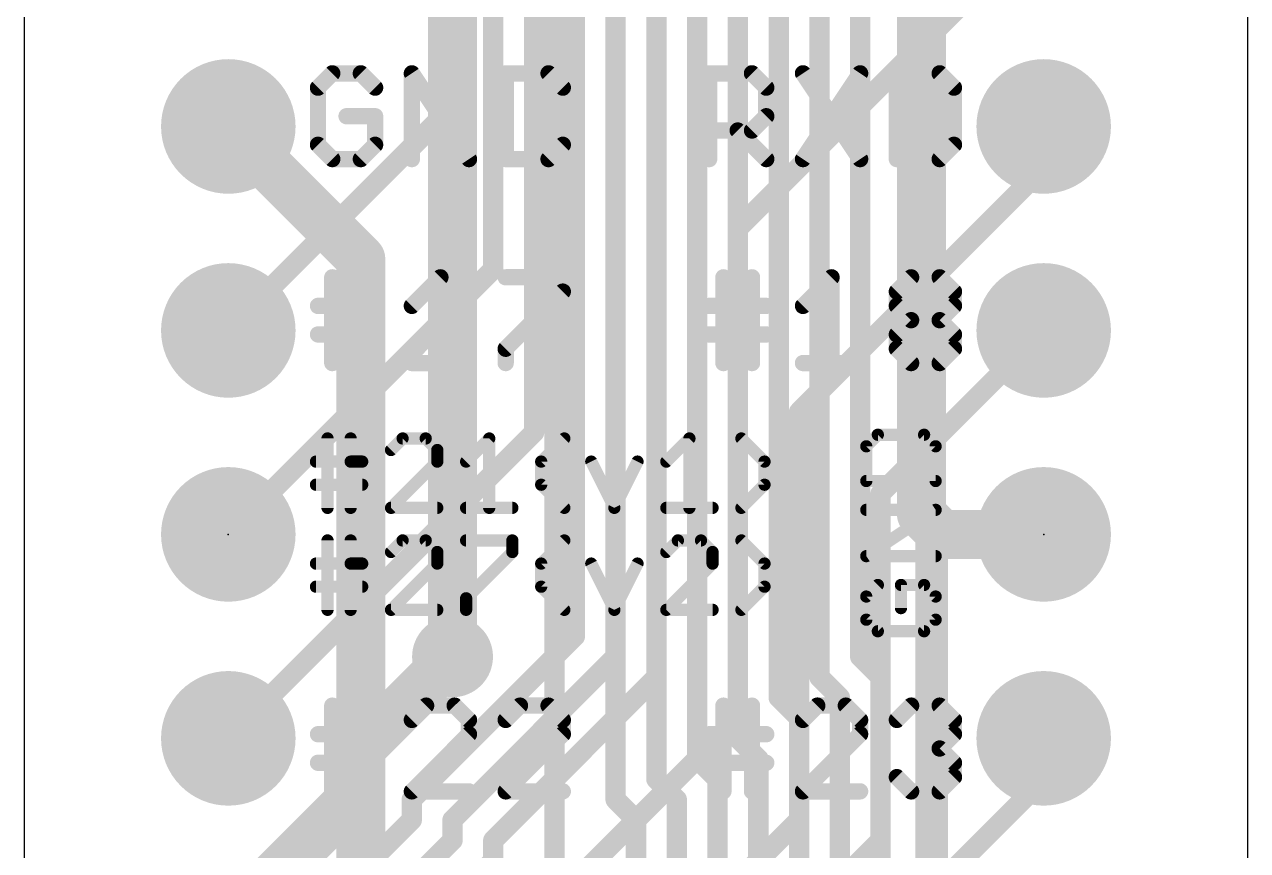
# Model space of a CAD drawing. Extents: x -20.4 to 20.4, y -21.6 to 33.
# Drawn here: x -7.62 to 7.62, y -3.94 to 6.35 of the extents above; entities that cross this region are included whole.
import ezdxf

# ---------------------------------------------------------------- set-up
doc = ezdxf.new("R2010")
doc.units = 0
for name, color, linetype in [('1', 12, 'CONTINUOUS'), ('16', 132, 'CONTINUOUS'), ('17', 110, 'CONTINUOUS'), ('18', 110, 'CONTINUOUS'), ('20', 53, 'CONTINUOUS'), ('21', 40, 'CONTINUOUS'), ('23', 53, 'CONTINUOUS')]:
    doc.layers.add(name, color=color, linetype=linetype)

# ---------------------------------------------------------------- blocks, each defined once
blk = doc.blocks.new('ROUNDP')
at = {"const_width": 0.5}
blk.add_lwpolyline([(0, -0.25, 1), (0, 0.25, 1), (0, -0.25)], format="xyb", dxfattribs=at)
blk = doc.blocks.new('ROUNDV')
at = {"const_width": 0.5}
blk.add_lwpolyline([(0, -0.25, 1), (0, 0.25, 1), (0, -0.25)], format="xyb", dxfattribs=at)

msp = doc.modelspace()

# ---------------------------------------------------------------- linework, layer by layer
at = {"layer": '1'}
for points, const_width in [([(-2.286, 5.334), (-2.286, 14.986)], 0.254), ([(-1.778, 14.732), (-1.778, 3.302)], 0.254), ([(-1.27, 1.27), (-1.27, 14.478)], 0.254), ([(-0.762, 14.224), (-0.762, -1.27)], 0.254), ([(-0.254, -1.524), (-0.254, 13.97)], 0.254), ([(0.254, 13.716), (0.254, -1.778)], 0.254), ([(1.27, 3.81), (5.08, 7.62)], 0.254), ([(-5.08, 2.54), (-2.286, 5.334)], 0.254), ([(5.08, 4.572), (5.08, 5.08)], 0.254), ([(2.032, 1.524), (5.08, 4.572)], 0.254), ([(1.27, -2.286), (1.27, 3.81)], 0.254), ([(-1.778, 3.302), (-5.08, 0)], 0.254), ([(3.048, 0.508), (5.08, 2.54)], 0.254), ([(2.032, -3.556), (2.032, 1.524)], 0.254), ([(-5.08, -2.54), (-1.27, 1.27)], 0.254), ([(3.048, -3.81), (3.048, 0.508)], 0.254), ([(-2.286, -1.524), (-3.556, -2.794)], 0.6096), ([(-0.762, -1.27), (-2.794, -3.302)], 0.254), ([(-2.286, -3.556), (-0.254, -1.524)], 0.254), ([(0.254, -1.778), (-1.778, -3.81)], 0.254), ([(-1.016, -4.572), (1.27, -2.286)], 0.254), ([(5.08, -3.048), (5.08, -2.54)], 0.254), ([(-3.556, -2.794), (-3.556, -3.302)], 0.6096), ([(-3.556, -3.302), (-5.08, -4.826)], 0.6096), ([(-0.508, -8.636), (5.08, -3.048)], 0.254), ([(-2.794, -3.302), (-2.794, -3.556)], 0.254), ([(-2.794, -3.556), (-3.81, -4.572)], 0.254), ([(-2.286, -3.81), (-2.286, -3.556)], 0.254), ([(-1.016, -6.604), (2.032, -3.556)], 0.254), ([(-3.302, -4.826), (-2.286, -3.81)], 0.254), ([(-1.778, -3.81), (-1.778, -4.064)], 0.254), ([(-1.778, -8.636), (3.048, -3.81)], 0.254), ([(-1.778, -4.064), (-2.794, -5.08)], 0.254)]:
    msp.add_lwpolyline(points, dxfattribs=dict(at, const_width=const_width))
for points, const_width in [([(-2.3495, 5.334, 1), (-2.2225, 5.334)], 0.127), ([(-2.2411, 5.2891, 1), (-2.3309, 5.3789)], 0.127), ([(5.1435, 5.08, 1), (5.0165, 5.08)], 0.127), ([(5.0165, 4.572, 1), (5.1435, 4.572)], 0.127), ([(5.1249, 4.5271, 1), (5.0351, 4.6169)], 0.127), ([(1.3335, 3.81, 1), (1.2065, 3.81)], 0.127), ([(1.2251, 3.8549, 1), (1.3149, 3.7651)], 0.127), ([(-1.8415, 3.302, 1), (-1.7145, 3.302)], 0.127), ([(-1.7331, 3.2571, 1), (-1.8229, 3.3469)], 0.127), ([(-5.1249, 2.5849, 1), (-5.0351, 2.4951)], 0.127), ([(5.1249, 2.4951, 1), (5.0351, 2.5849)], 0.127), ([(2.0955, 1.524, 1), (1.9685, 1.524)], 0.127), ([(1.9871, 1.5689, 1), (2.0769, 1.4791)], 0.127), ([(-1.2251, 1.2251, 1), (-1.3149, 1.3149)], 0.127), ([(-1.3335, 1.27, 1), (-1.2065, 1.27)], 0.127), ([(3.1115, 0.508, 1), (2.9845, 0.508)], 0.127), ([(3.0031, 0.5529, 1), (3.0929, 0.4631)], 0.127), ([(-5.1249, 0.0449, 1), (-5.0351, -0.0449)], 0.127), ([(-2.1782, -1.6318, 1), (-2.3938, -1.4162)], 0.3048), ([(-0.8255, -1.27, 1), (-0.6985, -1.27)], 0.127), ([(-0.7171, -1.3149, 1), (-0.8069, -1.2251)], 0.127), ([(-0.3175, -1.524, 1), (-0.1905, -1.524)], 0.127), ([(-0.2091, -1.5689, 1), (-0.2989, -1.4791)], 0.127), ([(0.2989, -1.8229, 1), (0.2091, -1.7331)], 0.127), ([(0.1905, -1.778, 1), (0.3175, -1.778)], 0.127), ([(1.2065, -2.286, 1), (1.3335, -2.286)], 0.127), ([(1.3149, -2.3309, 1), (1.2251, -2.2411)], 0.127), ([(-5.1249, -2.4951, 1), (-5.0351, -2.5849)], 0.127), ([(5.1435, -2.54, 1), (5.0165, -2.54)], 0.127), ([(-3.6638, -2.6862, 1), (-3.4482, -2.9018)], 0.3048), ([(-3.4036, -2.794, 1), (-3.7084, -2.794)], 0.3048), ([(-3.4482, -3.4098, 1), (-3.6638, -3.1942)], 0.3048), ([(5.0165, -3.048, 1), (5.1435, -3.048)], 0.127), ([(5.1249, -3.0929, 1), (5.0351, -3.0031)], 0.127), ([(-3.7084, -3.302, 1), (-3.4036, -3.302)], 0.3048), ([(-2.7305, -3.302, 1), (-2.8575, -3.302)], 0.127), ([(-2.8389, -3.2571, 1), (-2.7491, -3.3469)], 0.127), ([(-2.8575, -3.556, 1), (-2.7305, -3.556)], 0.127), ([(-2.7491, -3.6009, 1), (-2.8389, -3.5111)], 0.127), ([(-2.2225, -3.556, 1), (-2.3495, -3.556)], 0.127), ([(-2.3309, -3.5111, 1), (-2.2411, -3.6009)], 0.127), ([(1.9685, -3.556, 1), (2.0955, -3.556)], 0.127), ([(2.0769, -3.6009, 1), (1.9871, -3.5111)], 0.127), ([(-2.3495, -3.81, 1), (-2.2225, -3.81)], 0.127), ([(-2.2411, -3.8549, 1), (-2.3309, -3.7651)], 0.127), ([(-1.7145, -3.81, 1), (-1.8415, -3.81)], 0.127), ([(-1.8229, -3.7651, 1), (-1.7331, -3.8549)], 0.127), ([(2.9845, -3.81, 1), (3.1115, -3.81)], 0.127), ([(3.0929, -3.8549, 1), (3.0031, -3.7651)], 0.127)]:
    msp.add_lwpolyline(points, format="xyb", dxfattribs=dict(at, const_width=const_width))
at = {"layer": '16'}
for points, const_width in [([(2.794, 16.256), (2.794, -1.524)], 0.254), ([(2.286, 16.002), (2.286, -1.778)], 0.254), ([(1.778, 15.748), (1.778, -2.032)], 0.254), ([(1.27, 15.494), (1.27, -2.54)], 0.254), ([(0.762, 15.24), (0.762, -2.794)], 0.254), ([(0.254, 14.986), (0.254, -3.048)], 0.254), ([(-1.016, 14.732), (-1.016, -4.572)], 0.254), ([(-0.254, 14.732), (-0.254, -3.302)], 0.254), ([(-2.286, 12.446), (-2.286, -1.524)], 0.6096), ([(3.556, 0.254), (3.556, 9.398)], 0.6096), ([(-5.08, 5.08), (-3.429, 3.429)], 0.6096), ([(-3.429, 3.429), (-3.429, -13.589)], 0.6096), ([(3.683, 0.127), (3.556, 0.254)], 0.6096), ([(3.81, 0), (3.683, 0.127)], 0.6096), ([(3.683, 0.127), (3.683, -6.223)], 0.4064), ([(5.08, 0), (3.81, 0)], 0.6096), ([(2.794, -1.524), (3.048, -1.778)], 0.254), ([(2.286, -1.778), (2.54, -2.032)], 0.254), ([(3.048, -1.778), (3.048, -14.224)], 0.254), ([(1.778, -2.032), (2.032, -2.286)], 0.254), ([(2.54, -2.032), (2.54, -11.938)], 0.254), ([(2.032, -2.286), (2.032, -9.652)], 0.254), ([(1.27, -2.54), (1.524, -2.794)], 0.254), ([(0.762, -2.794), (1.016, -3.048)], 0.254), ([(1.524, -2.794), (1.524, -7.874)], 0.254), ([(0.254, -3.048), (0.508, -3.302)], 0.254), ([(1.016, -3.048), (1.016, -7.112)], 0.254), ([(-0.254, -3.302), (0, -3.556)], 0.254), ([(0.508, -3.302), (0.508, -6.096)], 0.254), ([(0, -3.556), (0, -4.826)], 0.254)]:
    msp.add_lwpolyline(points, dxfattribs=dict(at, const_width=const_width))
for points, const_width in [([(-4.9722, 5.1878, 1), (-5.1878, 4.9722)], 0.3048), ([(-3.2766, 3.429, 1), (-3.5814, 3.429)], 0.3048), ([(-3.5368, 3.3212, 1), (-3.3212, 3.5368)], 0.3048), ([(3.6638, 0.3618, 1), (3.4482, 0.1462)], 0.3048), ([(3.4036, 0.254, 1), (3.7084, 0.254)], 0.3048), ([(3.7908, 0.2348, 1), (3.5752, 0.0192)], 0.3048), ([(3.5752, 0.0192, 1), (3.7908, 0.2348)], 0.3048), ([(3.7846, 0.127, 1), (3.5814, 0.127)], 0.2032), ([(3.81, 0.1524, 1), (3.81, -0.1524)], 0.3048), ([(5.08, -0.1524, 1), (5.08, 0.1524)], 0.3048), ([(3.7022, -0.1078, 1), (3.9178, 0.1078)], 0.3048), ([(-2.4384, -1.524, 1), (-2.1336, -1.524)], 0.3048), ([(2.8389, -1.4791, 1), (2.7491, -1.5689)], 0.127), ([(2.7305, -1.524, 1), (2.8575, -1.524)], 0.127), ([(2.3309, -1.7331, 1), (2.2411, -1.8229)], 0.127), ([(3.1115, -1.778, 1), (2.9845, -1.778)], 0.127), ([(3.0031, -1.8229, 1), (3.0929, -1.7331)], 0.127), ([(2.2225, -1.778, 1), (2.3495, -1.778)], 0.127), ([(1.8229, -1.9871, 1), (1.7331, -2.0769)], 0.127), ([(1.7145, -2.032, 1), (1.8415, -2.032)], 0.127), ([(2.6035, -2.032, 1), (2.4765, -2.032)], 0.127), ([(2.4951, -2.0769, 1), (2.5849, -1.9871)], 0.127), ([(2.0955, -2.286, 1), (1.9685, -2.286)], 0.127), ([(1.9871, -2.3309, 1), (2.0769, -2.2411)], 0.127), ([(1.3149, -2.4951, 1), (1.2251, -2.5849)], 0.127), ([(1.2065, -2.54, 1), (1.3335, -2.54)], 0.127), ([(0.8069, -2.7491, 1), (0.7171, -2.8389)], 0.127), ([(0.6985, -2.794, 1), (0.8255, -2.794)], 0.127), ([(1.5875, -2.794, 1), (1.4605, -2.794)], 0.127), ([(1.4791, -2.8389, 1), (1.5689, -2.7491)], 0.127), ([(0.2989, -3.0031, 1), (0.2091, -3.0929)], 0.127), ([(0.1905, -3.048, 1), (0.3175, -3.048)], 0.127), ([(1.0795, -3.048, 1), (0.9525, -3.048)], 0.127), ([(0.9711, -3.0929, 1), (1.0609, -3.0031)], 0.127), ([(-0.2091, -3.2571, 1), (-0.2989, -3.3469)], 0.127), ([(0.5715, -3.302, 1), (0.4445, -3.302)], 0.127), ([(0.4631, -3.3469, 1), (0.5529, -3.2571)], 0.127), ([(-0.3175, -3.302, 1), (-0.1905, -3.302)], 0.127), ([(0.0635, -3.556, 1), (-0.0635, -3.556)], 0.127), ([(-0.0449, -3.6009, 1), (0.0449, -3.5111)], 0.127)]:
    msp.add_lwpolyline(points, format="xyb", dxfattribs=dict(at, const_width=const_width))
at = {"layer": '20'}
for p, q in [((-7.62, -19.05), (-7.62, 17.78)), ((7.62, 17.78), (7.62, -19.05))]:
    msp.add_line(p, q, dxfattribs=at)
at = {"layer": '21'}
for points, const_width in [([(-3.7845, 5.7413), (-3.9624, 5.5634)], 0.2032), ([(-3.4285, 5.7413), (-3.7845, 5.7413)], 0.2032), ([(-3.2506, 5.5634), (-3.4285, 5.7413)], 0.2032), ([(-2.793, 4.6736), (-2.793, 5.7413)], 0.2032), ([(-2.793, 5.7413), (-2.0812, 4.6736)], 0.2032), ([(-2.0812, 4.6736), (-2.0812, 5.7413)], 0.2032), ([(-1.6236, 5.7413), (-1.6236, 4.6736)], 0.2032), ([(-1.0897, 5.7413), (-1.6236, 5.7413)], 0.2032), ([(-0.9118, 5.5634), (-1.0897, 5.7413)], 0.2032), ([(0.9114, 4.6736), (0.9114, 5.7413)], 0.2032), ([(0.9114, 5.7413), (1.4453, 5.7413)], 0.2032), ([(1.4453, 5.7413), (1.6232, 5.5634)], 0.2032), ([(2.0808, 5.7413), (2.7926, 4.6736)], 0.2032), ([(2.7926, 5.7413), (2.0808, 4.6736)], 0.2032), ([(3.2502, 5.7413), (3.2502, 4.6736)], 0.2032), ([(3.7841, 5.7413), (3.2502, 5.7413)], 0.2032), ([(3.962, 5.5634), (3.7841, 5.7413)], 0.2032), ([(-3.9624, 5.5634), (-3.9624, 4.8516)], 0.2032), ([(-0.9118, 4.8516), (-0.9118, 5.5634)], 0.2032), ([(1.6232, 5.5634), (1.6232, 5.2075)], 0.2032), ([(3.962, 4.8516), (3.962, 5.5634)], 0.2032), ([(-3.2506, 5.2075), (-3.6065, 5.2075)], 0.2032), ([(-3.2506, 4.8516), (-3.2506, 5.2075)], 0.2032), ([(1.6232, 5.2075), (1.4453, 5.0295)], 0.2032), ([(1.4453, 5.0295), (0.9114, 5.0295)], 0.2032), ([(1.2673, 5.0295), (1.6232, 4.6736)], 0.2032), ([(-3.9624, 4.8516), (-3.7845, 4.6736)], 0.2032), ([(-3.4285, 4.6736), (-3.2506, 4.8516)], 0.2032), ([(-1.0897, 4.6736), (-0.9118, 4.8516)], 0.2032), ([(3.7841, 4.6736), (3.962, 4.8516)], 0.2032), ([(-3.7845, 4.6736), (-3.4285, 4.6736)], 0.2032), ([(-1.6236, 4.6736), (-1.0897, 4.6736)], 0.2032), ([(3.2502, 4.6736), (3.7841, 4.6736)], 0.2032), ([(-3.7845, 2.1336), (-3.7845, 3.2013)], 0.2032), ([(-3.4285, 3.2013), (-3.4285, 2.1336)], 0.2032), ([(-2.793, 2.8454), (-2.4371, 3.2013)], 0.2032), ([(-2.4371, 3.2013), (-2.4371, 2.1336)], 0.2032), ([(-1.6236, 3.2013), (-0.9118, 3.2013)], 0.2032), ([(-0.9118, 3.2013), (-0.9118, 3.0234)], 0.2032), ([(1.0894, 2.1336), (1.0894, 3.2013)], 0.2032), ([(1.4453, 3.2013), (1.4453, 2.1336)], 0.2032), ([(2.0808, 2.8454), (2.4367, 3.2013)], 0.2032), ([(2.4367, 3.2013), (2.4367, 2.1336)], 0.2032), ([(3.2502, 3.0234), (3.4281, 3.2013)], 0.2032), ([(3.4281, 3.2013), (3.7841, 3.2013)], 0.2032), ([(3.7841, 3.2013), (3.962, 3.0234)], 0.2032), ([(-0.9118, 3.0234), (-1.6236, 2.3115)], 0.2032), ([(3.2502, 2.8454), (3.2502, 3.0234)], 0.2032), ([(3.962, 3.0234), (3.962, 2.8454)], 0.2032), ([(-3.9624, 2.8454), (-3.4285, 2.8454)], 0.2032), ([(-3.4285, 2.8454), (-3.2506, 2.8454)], 0.2032), ([(0.9114, 2.8454), (1.4453, 2.8454)], 0.2032), ([(1.4453, 2.8454), (1.6232, 2.8454)], 0.2032), ([(3.4281, 2.6675), (3.2502, 2.8454)], 0.2032), ([(3.962, 2.8454), (3.7841, 2.6675)], 0.2032), ([(3.2502, 2.4895), (3.4281, 2.6675)], 0.2032), ([(3.4281, 2.6675), (3.7841, 2.6675)], 0.2032), ([(3.7841, 2.6675), (3.962, 2.4895)], 0.2032), ([(-3.9624, 2.4895), (-3.2506, 2.4895)], 0.2032), ([(0.9114, 2.4895), (1.6232, 2.4895)], 0.2032), ([(3.2502, 2.3115), (3.2502, 2.4895)], 0.2032), ([(3.962, 2.4895), (3.962, 2.3115)], 0.2032), ([(-1.6236, 2.3115), (-1.6236, 2.1336)], 0.2032), ([(3.4281, 2.1336), (3.2502, 2.3115)], 0.2032), ([(3.962, 2.3115), (3.7841, 2.1336)], 0.2032), ([(-2.793, 2.1336), (-2.0812, 2.1336)], 0.2032), ([(2.0808, 2.1336), (2.7926, 2.1336)], 0.2032), ([(3.7841, 2.1336), (3.4281, 2.1336)], 0.2032), ([(-3.8437, 0.3302), (-3.8437, 1.1945)], 0.1524), ([(-3.5556, 1.1945), (-3.5556, 0.3302)], 0.1524), ([(-2.9082, 1.1945), (-3.0523, 1.0505)], 0.1524), ([(-2.6201, 1.1945), (-2.9082, 1.1945)], 0.1524), ([(-2.4761, 1.0505), (-2.6201, 1.1945)], 0.1524), ([(-2.1168, 0.9064), (-1.8287, 1.1945)], 0.1524), ([(-1.8287, 1.1945), (-1.8287, 0.3302)], 0.1524), ([(-1.1812, 0.9064), (-0.8931, 1.1945)], 0.1524), ([(0.378, 0.9064), (0.6661, 1.1945)], 0.1524), ([(0.6661, 1.1945), (0.6661, 0.3302)], 0.1524), ([(1.6016, 0.9064), (1.3135, 1.1945)], 0.1524), ([(3.0135, 1.2409), (2.8695, 1.0969)], 0.1524), ([(3.5897, 1.2409), (3.0135, 1.2409)], 0.1524), ([(3.7338, 1.0969), (3.5897, 1.2409)], 0.1524), ([(-2.4761, 0.9064), (-2.4761, 1.0505)], 0.1524), ([(2.8695, 1.0969), (2.8695, 0.6647)], 0.1524), ([(3.7338, 0.6647), (3.7338, 1.0969)], 0.1524), ([(-3.9878, 0.9064), (-3.5556, 0.9064)], 0.1524), ([(-3.5556, 0.9064), (-3.4116, 0.9064)], 0.1524), ([(-3.0523, 0.3302), (-2.4761, 0.9064)], 0.1524), ([(-1.1812, 0.6183), (-1.1812, 0.9064)], 0.1524), ([(-0.5576, 0.9064), (-0.2695, 0.3302)], 0.1524), ([(-0.2695, 0.3302), (0.0187, 0.9064)], 0.1524), ([(1.6016, 0.6183), (1.6016, 0.9064)], 0.1524), ([(-3.9878, 0.6183), (-3.4116, 0.6183)], 0.1524), ([(-0.8931, 0.3302), (-1.1812, 0.6183)], 0.1524), ([(1.3135, 0.3302), (1.6016, 0.6183)], 0.1524), ([(2.8695, 0.6647), (3.7338, 0.6647)], 0.1524), ([(-2.4761, 0.3302), (-3.0523, 0.3302)], 0.1524), ([(-2.1168, 0.3302), (-1.5405, 0.3302)], 0.1524), ([(0.378, 0.3302), (0.9542, 0.3302)], 0.1524), ([(2.8695, -0.2708), (3.7338, 0.3054)], 0.1524), ([(3.7338, 0.3054), (2.8695, 0.3054)], 0.1524), ([(-3.8437, -0.9398), (-3.8437, -0.0755)], 0.1524), ([(-3.5556, -0.0755), (-3.5556, -0.9398)], 0.1524), ([(-2.9082, -0.0755), (-3.0523, -0.2195)], 0.1524), ([(-2.6201, -0.0755), (-2.9082, -0.0755)], 0.1524), ([(-2.4761, -0.2195), (-2.6201, -0.0755)], 0.1524), ([(-2.1168, -0.0755), (-1.5405, -0.0755)], 0.1524), ([(-1.5405, -0.0755), (-1.5405, -0.2195)], 0.1524), ([(-1.1812, -0.3636), (-0.8931, -0.0755)], 0.1524), ([(0.522, -0.0755), (0.378, -0.2195)], 0.1524), ([(0.8101, -0.0755), (0.522, -0.0755)], 0.1524), ([(0.9542, -0.2195), (0.8101, -0.0755)], 0.1524), ([(1.6016, -0.3636), (1.3135, -0.0755)], 0.1524), ([(-2.4761, -0.3636), (-2.4761, -0.2195)], 0.1524), ([(-1.5405, -0.2195), (-2.1168, -0.7957)], 0.1524), ([(0.9542, -0.3636), (0.9542, -0.2195)], 0.1524), ([(-3.9878, -0.3636), (-3.5556, -0.3636)], 0.1524), ([(-3.5556, -0.3636), (-3.4116, -0.3636)], 0.1524), ([(-3.0523, -0.9398), (-2.4761, -0.3636)], 0.1524), ([(-1.1812, -0.6517), (-1.1812, -0.3636)], 0.1524), ([(-0.5576, -0.3636), (-0.2695, -0.9398)], 0.1524), ([(-0.2695, -0.9398), (0.0187, -0.3636)], 0.1524), ([(0.378, -0.9398), (0.9542, -0.3636)], 0.1524), ([(1.6016, -0.6517), (1.6016, -0.3636)], 0.1524), ([(3.7338, -0.2708), (2.8695, -0.2708)], 0.1524), ([(-3.9878, -0.6517), (-3.4116, -0.6517)], 0.1524), ([(-0.8931, -0.9398), (-1.1812, -0.6517)], 0.1524), ([(1.3135, -0.9398), (1.6016, -0.6517)], 0.1524), ([(3.0135, -0.6301), (2.8695, -0.7742)], 0.1524), ([(3.5897, -0.6301), (3.3016, -0.6301)], 0.1524), ([(3.3016, -0.6301), (3.3016, -0.9182)], 0.1524), ([(3.7338, -0.7742), (3.5897, -0.6301)], 0.1524), ([(-2.1168, -0.7957), (-2.1168, -0.9398)], 0.1524), ([(2.8695, -0.7742), (2.8695, -1.0623)], 0.1524), ([(3.7338, -1.0623), (3.7338, -0.7742)], 0.1524), ([(-2.4761, -0.9398), (-3.0523, -0.9398)], 0.1524), ([(0.9542, -0.9398), (0.378, -0.9398)], 0.1524), ([(2.8695, -1.0623), (3.0135, -1.2064)], 0.1524), ([(3.5897, -1.2064), (3.7338, -1.0623)], 0.1524), ([(3.0135, -1.2064), (3.5897, -1.2064)], 0.1524), ([(-3.7845, -3.2004), (-3.7845, -2.1327)], 0.2032), ([(-3.4285, -2.1327), (-3.4285, -3.2004)], 0.2032), ([(-2.6151, -2.1327), (-2.793, -2.3106)], 0.2032), ([(-2.2591, -2.1327), (-2.6151, -2.1327)], 0.2032), ([(-2.0812, -2.3106), (-2.2591, -2.1327)], 0.2032), ([(-1.4457, -2.1327), (-1.6236, -2.3106)], 0.2032), ([(-1.0897, -2.1327), (-1.4457, -2.1327)], 0.2032), ([(-0.9118, -2.3106), (-1.0897, -2.1327)], 0.2032), ([(1.0894, -3.2004), (1.0894, -2.1327)], 0.2032), ([(1.4453, -2.1327), (1.4453, -3.2004)], 0.2032), ([(2.2588, -2.1327), (2.0808, -2.3106)], 0.2032), ([(2.6147, -2.1327), (2.2588, -2.1327)], 0.2032), ([(2.7926, -2.3106), (2.6147, -2.1327)], 0.2032), ([(3.2502, -2.3106), (3.4281, -2.1327)], 0.2032), ([(3.4281, -2.1327), (3.7841, -2.1327)], 0.2032), ([(3.7841, -2.1327), (3.962, -2.3106)], 0.2032), ([(-2.0812, -2.4886), (-2.0812, -2.3106)], 0.2032), ([(-0.9118, -2.4886), (-0.9118, -2.3106)], 0.2032), ([(2.7926, -2.4886), (2.7926, -2.3106)], 0.2032), ([(3.962, -2.3106), (3.962, -2.4886)], 0.2032), ([(-3.9624, -2.4886), (-3.4285, -2.4886)], 0.2032), ([(-3.4285, -2.4886), (-3.2506, -2.4886)], 0.2032), ([(-2.793, -3.2004), (-2.0812, -2.4886)], 0.2032), ([(-1.6236, -3.2004), (-0.9118, -2.4886)], 0.2032), ([(0.9114, -2.4886), (1.4453, -2.4886)], 0.2032), ([(1.4453, -2.4886), (1.6232, -2.4886)], 0.2032), ([(2.0808, -3.2004), (2.7926, -2.4886)], 0.2032), ([(3.962, -2.4886), (3.7841, -2.6665)], 0.2032), ([(3.7841, -2.6665), (3.6061, -2.6665)], 0.2032), ([(3.7841, -2.6665), (3.962, -2.8445)], 0.2032), ([(-3.9624, -2.8445), (-3.2506, -2.8445)], 0.2032), ([(0.9114, -2.8445), (1.6232, -2.8445)], 0.2032), ([(3.962, -2.8445), (3.962, -3.0225)], 0.2032), ([(3.4281, -3.2004), (3.2502, -3.0225)], 0.2032), ([(3.962, -3.0225), (3.7841, -3.2004)], 0.2032), ([(-2.0812, -3.2004), (-2.793, -3.2004)], 0.2032), ([(-0.9118, -3.2004), (-1.6236, -3.2004)], 0.2032), ([(2.7926, -3.2004), (2.0808, -3.2004)], 0.2032), ([(3.7841, -3.2004), (3.4281, -3.2004)], 0.2032)]:
    msp.add_lwpolyline(points, dxfattribs=dict(at, const_width=const_width))
for points, const_width in [([(-3.7845, 5.7921, 1), (-3.7845, 5.6905)], 0.1016), ([(-3.7485, 5.7054, 1), (-3.8204, 5.7772)], 0.1016), ([(-3.3926, 5.7772, 1), (-3.4645, 5.7054)], 0.1016), ([(-3.4285, 5.6905, 1), (-3.4285, 5.7921)], 0.1016), ([(-2.7422, 5.7413, 1), (-2.8438, 5.7413)], 0.1016), ([(-2.7507, 5.7695, 1), (-2.8353, 5.7131)], 0.1016), ([(-2.0304, 5.7413, 1), (-2.132, 5.7413)], 0.1016), ([(-1.5728, 5.7413, 1), (-1.6744, 5.7413)], 0.1016), ([(-1.6236, 5.7921, 1), (-1.6236, 5.6905)], 0.1016), ([(-1.0538, 5.7772, 1), (-1.1257, 5.7054)], 0.1016), ([(-1.0897, 5.6905, 1), (-1.0897, 5.7921)], 0.1016), ([(0.9622, 5.7413, 1), (0.8606, 5.7413)], 0.1016), ([(0.9114, 5.7921, 1), (0.9114, 5.6905)], 0.1016), ([(1.4812, 5.7772, 1), (1.4093, 5.7054)], 0.1016), ([(1.4453, 5.6905, 1), (1.4453, 5.7921)], 0.1016), ([(2.1231, 5.7695, 1), (2.0385, 5.7131)], 0.1016), ([(2.8349, 5.7131, 1), (2.7503, 5.7695)], 0.1016), ([(3.301, 5.7413, 1), (3.1994, 5.7413)], 0.1016), ([(3.2502, 5.7921, 1), (3.2502, 5.6905)], 0.1016), ([(3.82, 5.7772, 1), (3.7481, 5.7054)], 0.1016), ([(3.7841, 5.6905, 1), (3.7841, 5.7921)], 0.1016), ([(-3.9116, 5.5634, 1), (-4.0132, 5.5634)], 0.1016), ([(-3.9983, 5.5993, 1), (-3.9265, 5.5274)], 0.1016), ([(-3.2865, 5.5274, 1), (-3.2147, 5.5993)], 0.1016), ([(-0.861, 5.5634, 1), (-0.9626, 5.5634)], 0.1016), ([(-0.9477, 5.5274, 1), (-0.8759, 5.5993)], 0.1016), ([(1.674, 5.5634, 1), (1.5724, 5.5634)], 0.1016), ([(1.5873, 5.5274, 1), (1.6591, 5.5993)], 0.1016), ([(4.0128, 5.5634, 1), (3.9112, 5.5634)], 0.1016), ([(3.9261, 5.5274, 1), (3.9979, 5.5993)], 0.1016), ([(-3.6065, 5.2583, 1), (-3.6065, 5.1567)], 0.1016), ([(-3.1998, 5.2075, 1), (-3.3014, 5.2075)], 0.1016), ([(-3.2506, 5.1567, 1), (-3.2506, 5.2583)], 0.1016), ([(1.5724, 5.2075, 1), (1.674, 5.2075)], 0.1016), ([(1.6591, 5.1715, 1), (1.5873, 5.2434)], 0.1016), ([(0.9114, 5.0803, 1), (0.9114, 4.9787)], 0.1016), ([(1.3032, 5.0654, 1), (1.2314, 4.9936)], 0.1016), ([(1.4093, 5.0654, 1), (1.4812, 4.9936)], 0.1016), ([(1.4453, 4.9787, 1), (1.4453, 5.0803)], 0.1016), ([(-3.9265, 4.8875, 1), (-3.9983, 4.8156)], 0.1016), ([(-4.0132, 4.8516, 1), (-3.9116, 4.8516)], 0.1016), ([(-3.3014, 4.8516, 1), (-3.1998, 4.8516)], 0.1016), ([(-3.2147, 4.8156, 1), (-3.2865, 4.8875)], 0.1016), ([(-0.9626, 4.8516, 1), (-0.861, 4.8516)], 0.1016), ([(-0.8759, 4.8156, 1), (-0.9477, 4.8875)], 0.1016), ([(3.9112, 4.8516, 1), (4.0128, 4.8516)], 0.1016), ([(3.9979, 4.8156, 1), (3.9261, 4.8875)], 0.1016), ([(-3.7845, 4.7244, 1), (-3.7845, 4.6228)], 0.1016), ([(-3.8204, 4.6377, 1), (-3.7485, 4.7095)], 0.1016), ([(-3.4645, 4.7095, 1), (-3.3926, 4.6377)], 0.1016), ([(-3.4285, 4.6228, 1), (-3.4285, 4.7244)], 0.1016), ([(-2.8438, 4.6736, 1), (-2.7422, 4.6736)], 0.1016), ([(-2.132, 4.6736, 1), (-2.0304, 4.6736)], 0.1016), ([(-2.1235, 4.6454, 1), (-2.0389, 4.7018)], 0.1016), ([(-1.6236, 4.7244, 1), (-1.6236, 4.6228)], 0.1016), ([(-1.6744, 4.6736, 1), (-1.5728, 4.6736)], 0.1016), ([(-1.1257, 4.7095, 1), (-1.0538, 4.6377)], 0.1016), ([(-1.0897, 4.6228, 1), (-1.0897, 4.7244)], 0.1016), ([(0.8606, 4.6736, 1), (0.9622, 4.6736)], 0.1016), ([(1.5873, 4.6377, 1), (1.6591, 4.7095)], 0.1016), ([(2.0385, 4.7018, 1), (2.1231, 4.6454)], 0.1016), ([(2.7503, 4.6454, 1), (2.8349, 4.7018)], 0.1016), ([(3.2502, 4.7244, 1), (3.2502, 4.6228)], 0.1016), ([(3.1994, 4.6736, 1), (3.301, 4.6736)], 0.1016), ([(3.7481, 4.7095, 1), (3.82, 4.6377)], 0.1016), ([(3.7841, 4.6228, 1), (3.7841, 4.7244)], 0.1016), ([(-3.7336, 3.2013, 1), (-3.8353, 3.2013)], 0.1016), ([(-3.3777, 3.2013, 1), (-3.4793, 3.2013)], 0.1016), ([(-2.3863, 3.2013, 1), (-2.4879, 3.2013)], 0.1016), ([(-2.4012, 3.1654, 1), (-2.473, 3.2372)], 0.1016), ([(-1.6236, 3.2521, 1), (-1.6236, 3.1505)], 0.1016), ([(-0.861, 3.2013, 1), (-0.9626, 3.2013)], 0.1016), ([(-0.9118, 3.1505, 1), (-0.9118, 3.2521)], 0.1016), ([(1.1402, 3.2013, 1), (1.0386, 3.2013)], 0.1016), ([(1.4961, 3.2013, 1), (1.3945, 3.2013)], 0.1016), ([(2.4875, 3.2013, 1), (2.3859, 3.2013)], 0.1016), ([(2.4726, 3.1654, 1), (2.4008, 3.2372)], 0.1016), ([(3.4281, 3.2521, 1), (3.4281, 3.1505)], 0.1016), ([(3.4641, 3.1654, 1), (3.3922, 3.2372)], 0.1016), ([(3.82, 3.2372, 1), (3.7481, 3.1654)], 0.1016), ([(3.7841, 3.1505, 1), (3.7841, 3.2521)], 0.1016), ([(-0.9626, 3.0234, 1), (-0.861, 3.0234)], 0.1016), ([(-0.8759, 2.9874, 1), (-0.9477, 3.0593)], 0.1016), ([(3.301, 3.0234, 1), (3.1994, 3.0234)], 0.1016), ([(3.2143, 3.0593, 1), (3.2861, 2.9874)], 0.1016), ([(4.0128, 3.0234, 1), (3.9112, 3.0234)], 0.1016), ([(3.9261, 2.9874, 1), (3.9979, 3.0593)], 0.1016), ([(-3.9624, 2.8962, 1), (-3.9624, 2.7946)], 0.1016), ([(-3.4285, 2.8962, 1), (-3.4285, 2.7946)], 0.1016), ([(-3.4285, 2.7946, 1), (-3.4285, 2.8962)], 0.1016), ([(-3.2506, 2.7946, 1), (-3.2506, 2.8962)], 0.1016), ([(-2.8289, 2.8813, 1), (-2.7571, 2.8095)], 0.1016), ([(0.9114, 2.8962, 1), (0.9114, 2.7946)], 0.1016), ([(1.4453, 2.8962, 1), (1.4453, 2.7946)], 0.1016), ([(1.4453, 2.7946, 1), (1.4453, 2.8962)], 0.1016), ([(1.6232, 2.7946, 1), (1.6232, 2.8962)], 0.1016), ([(2.0449, 2.8813, 1), (2.1167, 2.8095)], 0.1016), ([(3.2861, 2.8813, 1), (3.2143, 2.8095)], 0.1016), ([(3.1994, 2.8454, 1), (3.301, 2.8454)], 0.1016), ([(3.9112, 2.8454, 1), (4.0128, 2.8454)], 0.1016), ([(3.9979, 2.8095, 1), (3.9261, 2.8813)], 0.1016), ([(3.4281, 2.7183, 1), (3.4281, 2.6167)], 0.1016), ([(3.4641, 2.6315, 1), (3.3922, 2.7034)], 0.1016), ([(3.3922, 2.6315, 1), (3.4641, 2.7034)], 0.1016), ([(3.82, 2.7034, 1), (3.7481, 2.6315)], 0.1016), ([(3.7481, 2.7034, 1), (3.82, 2.6315)], 0.1016), ([(3.7841, 2.6167, 1), (3.7841, 2.7183)], 0.1016), ([(-3.9624, 2.5403, 1), (-3.9624, 2.4387)], 0.1016), ([(-3.2506, 2.4387, 1), (-3.2506, 2.5403)], 0.1016), ([(0.9114, 2.5403, 1), (0.9114, 2.4387)], 0.1016), ([(1.6232, 2.4387, 1), (1.6232, 2.5403)], 0.1016), ([(3.301, 2.4895, 1), (3.1994, 2.4895)], 0.1016), ([(4.0128, 2.4895, 1), (3.9112, 2.4895)], 0.1016), ([(3.2143, 2.5254, 1), (3.2861, 2.4536)], 0.1016), ([(3.9261, 2.4536, 1), (3.9979, 2.5254)], 0.1016), ([(-1.5728, 2.3115, 1), (-1.6744, 2.3115)], 0.1016), ([(-1.6595, 2.3475, 1), (-1.5877, 2.2756)], 0.1016), ([(3.2861, 2.3475, 1), (3.2143, 2.2756)], 0.1016), ([(3.1994, 2.3115, 1), (3.301, 2.3115)], 0.1016), ([(3.9112, 2.3115, 1), (4.0128, 2.3115)], 0.1016), ([(3.9979, 2.2756, 1), (3.9261, 2.3475)], 0.1016), ([(-3.8353, 2.1336, 1), (-3.7336, 2.1336)], 0.1016), ([(-3.4793, 2.1336, 1), (-3.3777, 2.1336)], 0.1016), ([(-2.793, 2.1844, 1), (-2.793, 2.0828)], 0.1016), ([(-2.4879, 2.1336, 1), (-2.3863, 2.1336)], 0.1016), ([(-2.0812, 2.0828, 1), (-2.0812, 2.1844)], 0.1016), ([(-1.6744, 2.1336, 1), (-1.5728, 2.1336)], 0.1016), ([(1.0386, 2.1336, 1), (1.1402, 2.1336)], 0.1016), ([(1.3945, 2.1336, 1), (1.4961, 2.1336)], 0.1016), ([(2.0808, 2.1844, 1), (2.0808, 2.0828)], 0.1016), ([(2.3859, 2.1336, 1), (2.4875, 2.1336)], 0.1016), ([(2.7926, 2.0828, 1), (2.7926, 2.1844)], 0.1016), ([(3.4281, 2.1844, 1), (3.4281, 2.0828)], 0.1016), ([(3.3922, 2.0977, 1), (3.4641, 2.1695)], 0.1016), ([(3.7481, 2.1695, 1), (3.82, 2.0977)], 0.1016), ([(3.7841, 2.0828, 1), (3.7841, 2.1844)], 0.1016), ([(-3.8056, 1.1945, 1), (-3.8818, 1.1945)], 0.0762), ([(-3.5175, 1.1945, 1), (-3.5937, 1.1945)], 0.0762), ([(-2.9082, 1.2326, 1), (-2.9082, 1.1564)], 0.0762), ([(-2.8813, 1.1676, 1), (-2.9352, 1.2215)], 0.0762), ([(-2.5932, 1.2215, 1), (-2.6471, 1.1676)], 0.0762), ([(-2.6201, 1.1564, 1), (-2.6201, 1.2326)], 0.0762), ([(-1.7906, 1.1945, 1), (-1.8668, 1.1945)], 0.0762), ([(-1.8017, 1.1676, 1), (-1.8556, 1.2215)], 0.0762), ([(-0.8662, 1.1676, 1), (-0.9201, 1.2215)], 0.0762), ([(0.7042, 1.1945, 1), (0.628, 1.1945)], 0.0762), ([(0.693, 1.1676, 1), (0.6391, 1.2215)], 0.0762), ([(1.3404, 1.2215, 1), (1.2865, 1.1676)], 0.0762), ([(3.0135, 1.279, 1), (3.0135, 1.2028)], 0.0762), ([(3.0405, 1.214, 1), (2.9866, 1.2678)], 0.0762), ([(3.6167, 1.2678, 1), (3.5628, 1.214)], 0.0762), ([(3.5897, 1.2028, 1), (3.5897, 1.279)], 0.0762), ([(-3.0792, 1.0774, 1), (-3.0253, 1.0235)], 0.0762), ([(-2.438, 1.0505, 1), (-2.5142, 1.0505)], 0.0762), ([(-2.503, 1.0235, 1), (-2.4491, 1.0774)], 0.0762), ([(2.8425, 1.1238, 1), (2.8964, 1.0699)], 0.0762), ([(2.9076, 1.0969, 1), (2.8314, 1.0969)], 0.0762), ([(3.7719, 1.0969, 1), (3.6957, 1.0969)], 0.0762), ([(3.7069, 1.0699, 1), (3.7607, 1.1238)], 0.0762), ([(-3.9878, 0.9445, 1), (-3.9878, 0.8683)], 0.0762), ([(-3.5556, 0.9445, 1), (-3.5556, 0.8683)], 0.0762), ([(-3.5556, 0.8683, 1), (-3.5556, 0.9445)], 0.0762), ([(-3.4116, 0.8683, 1), (-3.4116, 0.9445)], 0.0762), ([(-2.5142, 0.9064, 1), (-2.438, 0.9064)], 0.0762), ([(-2.4491, 0.8795, 1), (-2.503, 0.9334)], 0.0762), ([(-2.1437, 0.9334, 1), (-2.0898, 0.8795)], 0.0762), ([(-1.2082, 0.9334, 1), (-1.1543, 0.8795)], 0.0762), ([(-1.1431, 0.9064, 1), (-1.2193, 0.9064)], 0.0762), ([(-0.5235, 0.9235, 1), (-0.5916, 0.8894)], 0.0762), ([(0.0527, 0.8894, 1), (-0.0154, 0.9235)], 0.0762), ([(0.351, 0.9334, 1), (0.4049, 0.8795)], 0.0762), ([(1.6397, 0.9064, 1), (1.5635, 0.9064)], 0.0762), ([(1.5746, 0.8795, 1), (1.6285, 0.9334)], 0.0762), ([(-3.9878, 0.6564, 1), (-3.9878, 0.5802)], 0.0762), ([(-3.4116, 0.5802, 1), (-3.4116, 0.6564)], 0.0762), ([(-1.1543, 0.6453, 1), (-1.2082, 0.5914)], 0.0762), ([(-1.2193, 0.6183, 1), (-1.1431, 0.6183)], 0.0762), ([(1.5635, 0.6183, 1), (1.6397, 0.6183)], 0.0762), ([(1.6285, 0.5914, 1), (1.5746, 0.6453)], 0.0762), ([(2.8695, 0.7028, 1), (2.8695, 0.6266)], 0.0762), ([(2.8314, 0.6647, 1), (2.9076, 0.6647)], 0.0762), ([(3.6957, 0.6647, 1), (3.7719, 0.6647)], 0.0762), ([(3.7338, 0.6266, 1), (3.7338, 0.7028)], 0.0762), ([(-3.8818, 0.3302, 1), (-3.8056, 0.3302)], 0.0762), ([(-3.5937, 0.3302, 1), (-3.5175, 0.3302)], 0.0762), ([(-3.0523, 0.3683, 1), (-3.0523, 0.2921)], 0.0762), ([(-3.0792, 0.3571, 1), (-3.0253, 0.3033)], 0.0762), ([(-2.4761, 0.2921, 1), (-2.4761, 0.3683)], 0.0762), ([(-2.1168, 0.3683, 1), (-2.1168, 0.2921)], 0.0762), ([(-1.8668, 0.3302, 1), (-1.7906, 0.3302)], 0.0762), ([(-1.5405, 0.2921, 1), (-1.5405, 0.3683)], 0.0762), ([(-0.9201, 0.3033, 1), (-0.8662, 0.3571)], 0.0762), ([(-0.3035, 0.3472, 1), (-0.2354, 0.3132)], 0.0762), ([(-0.3035, 0.3132, 1), (-0.2354, 0.3472)], 0.0762), ([(0.378, 0.3683, 1), (0.378, 0.2921)], 0.0762), ([(0.628, 0.3302, 1), (0.7042, 0.3302)], 0.0762), ([(0.9542, 0.2921, 1), (0.9542, 0.3683)], 0.0762), ([(1.2865, 0.3571, 1), (1.3404, 0.3033)], 0.0762), ([(2.8695, 0.3435, 1), (2.8695, 0.2673)], 0.0762), ([(3.7549, 0.2737, 1), (3.7127, 0.3371)], 0.0762), ([(3.7338, 0.2673, 1), (3.7338, 0.3435)], 0.0762), ([(-3.8056, -0.0755, 1), (-3.8818, -0.0755)], 0.0762), ([(-3.5175, -0.0755, 1), (-3.5937, -0.0755)], 0.0762), ([(-2.9082, -0.0374, 1), (-2.9082, -0.1136)], 0.0762), ([(-2.8813, -0.1024, 1), (-2.9352, -0.0485)], 0.0762), ([(-2.5932, -0.0485, 1), (-2.6471, -0.1024)], 0.0762), ([(-2.6201, -0.1136, 1), (-2.6201, -0.0374)], 0.0762), ([(-2.1168, -0.0374, 1), (-2.1168, -0.1136)], 0.0762), ([(-1.5024, -0.0755, 1), (-1.5786, -0.0755)], 0.0762), ([(-1.5405, -0.1136, 1), (-1.5405, -0.0374)], 0.0762), ([(-0.8662, -0.1024, 1), (-0.9201, -0.0485)], 0.0762), ([(0.522, -0.0374, 1), (0.522, -0.1136)], 0.0762), ([(0.549, -0.1024, 1), (0.4951, -0.0485)], 0.0762), ([(0.8371, -0.0485, 1), (0.7832, -0.1024)], 0.0762), ([(0.8101, -0.1136, 1), (0.8101, -0.0374)], 0.0762), ([(1.3404, -0.0485, 1), (1.2865, -0.1024)], 0.0762), ([(-2.438, -0.2195, 1), (-2.5142, -0.2195)], 0.0762), ([(-1.5136, -0.2465, 1), (-1.5675, -0.1926)], 0.0762), ([(0.9923, -0.2195, 1), (0.9161, -0.2195)], 0.0762), ([(-3.9878, -0.3255, 1), (-3.9878, -0.4017)], 0.0762), ([(-3.5556, -0.3255, 1), (-3.5556, -0.4017)], 0.0762), ([(-3.5556, -0.4017, 1), (-3.5556, -0.3255)], 0.0762), ([(-3.4116, -0.4017, 1), (-3.4116, -0.3255)], 0.0762), ([(-3.0792, -0.1926, 1), (-3.0253, -0.2465)], 0.0762), ([(-2.503, -0.2465, 1), (-2.4491, -0.1926)], 0.0762), ([(-2.4491, -0.3905, 1), (-2.503, -0.3366)], 0.0762), ([(-1.5786, -0.2195, 1), (-1.5024, -0.2195)], 0.0762), ([(-1.2082, -0.3366, 1), (-1.1543, -0.3905)], 0.0762), ([(-1.1431, -0.3636, 1), (-1.2193, -0.3636)], 0.0762), ([(-0.5235, -0.3465, 1), (-0.5916, -0.3806)], 0.0762), ([(0.0527, -0.3806, 1), (-0.0154, -0.3465)], 0.0762), ([(0.351, -0.1926, 1), (0.4049, -0.2465)], 0.0762), ([(0.9272, -0.2465, 1), (0.9811, -0.1926)], 0.0762), ([(0.9811, -0.3905, 1), (0.9272, -0.3366)], 0.0762), ([(1.6397, -0.3636, 1), (1.5635, -0.3636)], 0.0762), ([(1.5746, -0.3905, 1), (1.6285, -0.3366)], 0.0762), ([(2.8483, -0.2391, 1), (2.8906, -0.3025)], 0.0762), ([(2.8695, -0.2327, 1), (2.8695, -0.3089)], 0.0762), ([(3.7338, -0.3089, 1), (3.7338, -0.2327)], 0.0762), ([(-2.5142, -0.3636, 1), (-2.438, -0.3636)], 0.0762), ([(0.9161, -0.3636, 1), (0.9923, -0.3636)], 0.0762), ([(-3.9878, -0.6136, 1), (-3.9878, -0.6898)], 0.0762), ([(-3.4116, -0.6898, 1), (-3.4116, -0.6136)], 0.0762), ([(-1.1543, -0.6247, 1), (-1.2082, -0.6786)], 0.0762), ([(1.6285, -0.6786, 1), (1.5746, -0.6247)], 0.0762), ([(3.0405, -0.6571, 1), (2.9866, -0.6032)], 0.0762), ([(3.3016, -0.592, 1), (3.3016, -0.6682)], 0.0762), ([(3.3397, -0.6301, 1), (3.2635, -0.6301)], 0.0762), ([(3.6167, -0.6032, 1), (3.5628, -0.6571)], 0.0762), ([(3.5897, -0.6682, 1), (3.5897, -0.592)], 0.0762), ([(-2.0787, -0.7957, 1), (-2.1549, -0.7957)], 0.0762), ([(-2.1437, -0.7688, 1), (-2.0898, -0.8227)], 0.0762), ([(-1.2193, -0.6517, 1), (-1.1431, -0.6517)], 0.0762), ([(1.5635, -0.6517, 1), (1.6397, -0.6517)], 0.0762), ([(2.8425, -0.7472, 1), (2.8964, -0.8011)], 0.0762), ([(2.9076, -0.7742, 1), (2.8314, -0.7742)], 0.0762), ([(3.7719, -0.7742, 1), (3.6957, -0.7742)], 0.0762), ([(3.7069, -0.8011, 1), (3.7607, -0.7472)], 0.0762), ([(-3.8818, -0.9398, 1), (-3.8056, -0.9398)], 0.0762), ([(-3.5937, -0.9398, 1), (-3.5175, -0.9398)], 0.0762), ([(-3.0523, -0.9017, 1), (-3.0523, -0.9779)], 0.0762), ([(-3.0792, -0.9129, 1), (-3.0253, -0.9667)], 0.0762), ([(-2.4761, -0.9779, 1), (-2.4761, -0.9017)], 0.0762), ([(-2.1549, -0.9398, 1), (-2.0787, -0.9398)], 0.0762), ([(-0.9201, -0.9667, 1), (-0.8662, -0.9129)], 0.0762), ([(-0.3035, -0.9228, 1), (-0.2354, -0.9568)], 0.0762), ([(-0.3035, -0.9568, 1), (-0.2354, -0.9228)], 0.0762), ([(0.378, -0.9017, 1), (0.378, -0.9779)], 0.0762), ([(0.351, -0.9129, 1), (0.4049, -0.9667)], 0.0762), ([(0.9542, -0.9779, 1), (0.9542, -0.9017)], 0.0762), ([(1.2865, -0.9129, 1), (1.3404, -0.9667)], 0.0762), ([(3.2635, -0.9182, 1), (3.3397, -0.9182)], 0.0762), ([(2.8964, -1.0354, 1), (2.8425, -1.0892)], 0.0762), ([(2.8314, -1.0623, 1), (2.9076, -1.0623)], 0.0762), ([(3.6957, -1.0623, 1), (3.7719, -1.0623)], 0.0762), ([(3.7607, -1.0892, 1), (3.7069, -1.0354)], 0.0762), ([(3.0135, -1.1683, 1), (3.0135, -1.2445)], 0.0762), ([(2.9866, -1.2333, 1), (3.0405, -1.1794)], 0.0762), ([(3.5628, -1.1794, 1), (3.6167, -1.2333)], 0.0762), ([(3.5897, -1.2445, 1), (3.5897, -1.1683)], 0.0762), ([(-3.7336, -2.1327, 1), (-3.8353, -2.1327)], 0.1016), ([(-3.3777, -2.1327, 1), (-3.4793, -2.1327)], 0.1016), ([(-2.6151, -2.0819, 1), (-2.6151, -2.1835)], 0.1016), ([(-2.5791, -2.1686, 1), (-2.651, -2.0968)], 0.1016), ([(-2.2232, -2.0968, 1), (-2.2951, -2.1686)], 0.1016), ([(-2.2591, -2.1835, 1), (-2.2591, -2.0819)], 0.1016), ([(-1.4457, -2.0819, 1), (-1.4457, -2.1835)], 0.1016), ([(-1.4097, -2.1686, 1), (-1.4816, -2.0968)], 0.1016), ([(-1.0538, -2.0968, 1), (-1.1257, -2.1686)], 0.1016), ([(-1.0897, -2.1835, 1), (-1.0897, -2.0819)], 0.1016), ([(1.1402, -2.1327, 1), (1.0386, -2.1327)], 0.1016), ([(1.4961, -2.1327, 1), (1.3945, -2.1327)], 0.1016), ([(2.2588, -2.0819, 1), (2.2588, -2.1835)], 0.1016), ([(2.2947, -2.1686, 1), (2.2228, -2.0968)], 0.1016), ([(2.6506, -2.0968, 1), (2.5787, -2.1686)], 0.1016), ([(2.6147, -2.1835, 1), (2.6147, -2.0819)], 0.1016), ([(3.4281, -2.0819, 1), (3.4281, -2.1835)], 0.1016), ([(3.4641, -2.1686, 1), (3.3922, -2.0968)], 0.1016), ([(3.82, -2.0968, 1), (3.7481, -2.1686)], 0.1016), ([(3.7841, -2.1835, 1), (3.7841, -2.0819)], 0.1016), ([(-2.8289, -2.2747, 1), (-2.7571, -2.3466)], 0.1016), ([(-2.0304, -2.3106, 1), (-2.132, -2.3106)], 0.1016), ([(-2.1171, -2.3466, 1), (-2.0453, -2.2747)], 0.1016), ([(-1.6595, -2.2747, 1), (-1.5877, -2.3466)], 0.1016), ([(-0.861, -2.3106, 1), (-0.9626, -2.3106)], 0.1016), ([(-0.9477, -2.3466, 1), (-0.8759, -2.2747)], 0.1016), ([(2.0449, -2.2747, 1), (2.1167, -2.3466)], 0.1016), ([(2.8434, -2.3106, 1), (2.7418, -2.3106)], 0.1016), ([(2.7567, -2.3466, 1), (2.8285, -2.2747)], 0.1016), ([(3.2143, -2.2747, 1), (3.2861, -2.3466)], 0.1016), ([(4.0128, -2.3106, 1), (3.9112, -2.3106)], 0.1016), ([(3.9261, -2.3466, 1), (3.9979, -2.2747)], 0.1016), ([(-3.9624, -2.4378, 1), (-3.9624, -2.5394)], 0.1016), ([(-3.4285, -2.4378, 1), (-3.4285, -2.5394)], 0.1016), ([(-3.4285, -2.5394, 1), (-3.4285, -2.4378)], 0.1016), ([(-3.2506, -2.5394, 1), (-3.2506, -2.4378)], 0.1016), ([(-2.132, -2.4886, 1), (-2.0304, -2.4886)], 0.1016), ([(-2.0453, -2.5245, 1), (-2.1171, -2.4527)], 0.1016), ([(-0.9626, -2.4886, 1), (-0.861, -2.4886)], 0.1016), ([(-0.8759, -2.5245, 1), (-0.9477, -2.4527)], 0.1016), ([(0.9114, -2.4378, 1), (0.9114, -2.5394)], 0.1016), ([(1.4453, -2.4378, 1), (1.4453, -2.5394)], 0.1016), ([(1.4453, -2.5394, 1), (1.4453, -2.4378)], 0.1016), ([(1.6232, -2.5394, 1), (1.6232, -2.4378)], 0.1016), ([(2.7418, -2.4886, 1), (2.8434, -2.4886)], 0.1016), ([(2.8285, -2.5245, 1), (2.7567, -2.4527)], 0.1016), ([(3.9112, -2.4886, 1), (4.0128, -2.4886)], 0.1016), ([(3.9979, -2.5245, 1), (3.9261, -2.4527)], 0.1016), ([(3.6061, -2.6157, 1), (3.6061, -2.7173)], 0.1016), ([(3.82, -2.6306, 1), (3.7481, -2.7025)], 0.1016), ([(3.7481, -2.6306, 1), (3.82, -2.7025)], 0.1016), ([(3.7841, -2.7173, 1), (3.7841, -2.6157)], 0.1016), ([(-3.9624, -2.7937, 1), (-3.9624, -2.8953)], 0.1016), ([(-3.2506, -2.8953, 1), (-3.2506, -2.7937)], 0.1016), ([(0.9114, -2.7937, 1), (0.9114, -2.8953)], 0.1016), ([(1.6232, -2.8953, 1), (1.6232, -2.7937)], 0.1016), ([(4.0128, -2.8445, 1), (3.9112, -2.8445)], 0.1016), ([(3.9261, -2.8804, 1), (3.9979, -2.8086)], 0.1016), ([(3.2861, -2.9865, 1), (3.2143, -3.0584)], 0.1016), ([(3.9112, -3.0225, 1), (4.0128, -3.0225)], 0.1016), ([(3.9979, -3.0584, 1), (3.9261, -2.9865)], 0.1016), ([(-3.8353, -3.2004, 1), (-3.7336, -3.2004)], 0.1016), ([(-3.4793, -3.2004, 1), (-3.3777, -3.2004)], 0.1016), ([(-2.793, -3.1496, 1), (-2.793, -3.2512)], 0.1016), ([(-2.8289, -3.1645, 1), (-2.7571, -3.2363)], 0.1016), ([(-2.0812, -3.2512, 1), (-2.0812, -3.1496)], 0.1016), ([(-1.6236, -3.1496, 1), (-1.6236, -3.2512)], 0.1016), ([(-1.6595, -3.1645, 1), (-1.5877, -3.2363)], 0.1016), ([(-0.9118, -3.2512, 1), (-0.9118, -3.1496)], 0.1016), ([(1.0386, -3.2004, 1), (1.1402, -3.2004)], 0.1016), ([(1.3945, -3.2004, 1), (1.4961, -3.2004)], 0.1016), ([(2.0808, -3.1496, 1), (2.0808, -3.2512)], 0.1016), ([(2.0449, -3.1645, 1), (2.1167, -3.2363)], 0.1016), ([(2.7926, -3.2512, 1), (2.7926, -3.1496)], 0.1016), ([(3.4281, -3.1496, 1), (3.4281, -3.2512)], 0.1016), ([(3.3922, -3.2363, 1), (3.4641, -3.1645)], 0.1016), ([(3.7481, -3.1645, 1), (3.82, -3.2363)], 0.1016), ([(3.7841, -3.2512, 1), (3.7841, -3.1496)], 0.1016)]:
    msp.add_lwpolyline(points, format="xyb", dxfattribs=dict(at, const_width=const_width))
at = {"layer": '23'}
for p in [(-5.08, 0), (5.08, 0)]:
    msp.add_point(p, dxfattribs=at)

# ---------------------------------------------------------------- block references
at = {"layer": '17', "xscale": 1.6764, "yscale": 1.6764}
for p in [(-5.08, 5.08), (-5.08, 5.08), (5.08, 5.08), (5.08, 5.08), (-5.08, 2.54), (-5.08, 2.54), (5.08, 2.54), (5.08, 2.54), (-5.08, 0), (-5.08, 0), (5.08, 0), (5.08, 0), (-5.08, -2.54), (-5.08, -2.54), (5.08, -2.54), (5.08, -2.54)]:
    msp.add_blockref('ROUNDP', p, dxfattribs=at)
at = {"layer": '18', "xscale": 1.008, "yscale": 1.008}
msp.add_blockref('ROUNDV', (-2.286, -1.524), dxfattribs=at)
msp.add_blockref('ROUNDV', (-2.286, -1.524), dxfattribs=at)

doc.saveas('drawing.dxf')
